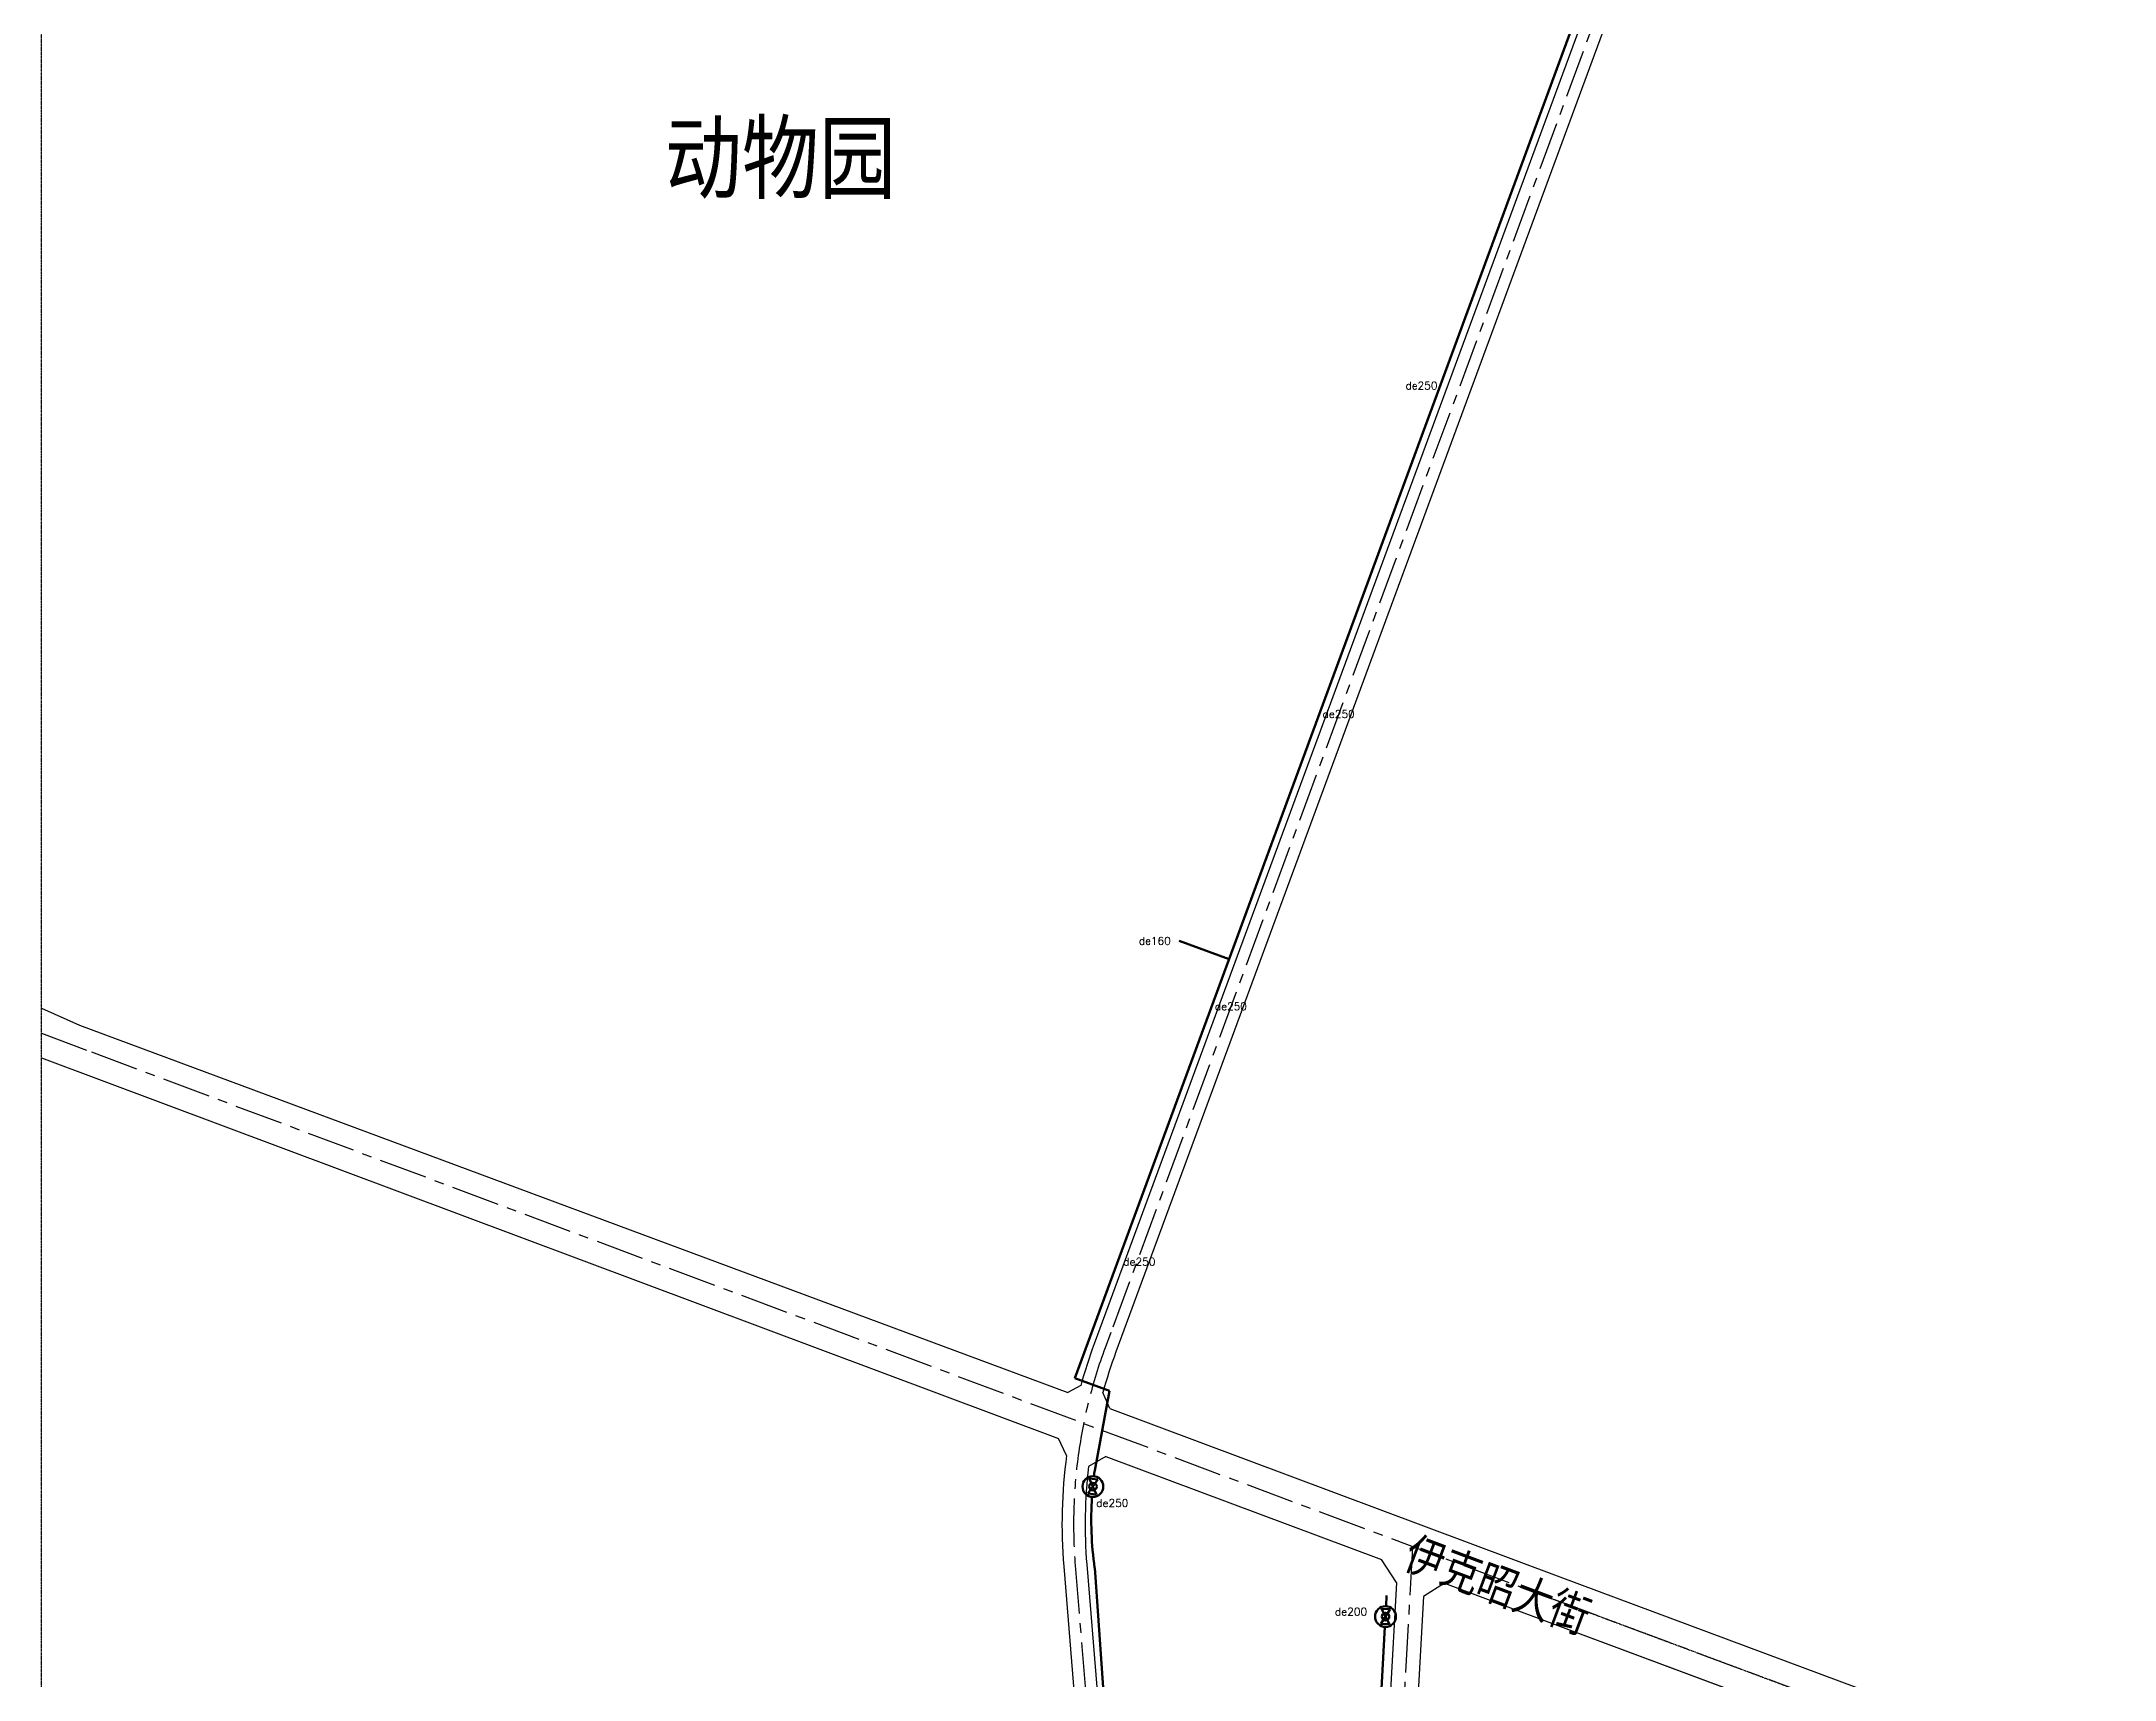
# Model space of a CAD drawing. Header units: millimetres. Extents: x 429861 to 37403537, y 4398138 to 8816131.
# Drawn here: x 429861 to 432550, y 4406380 to 4408503 of the extents above; entities that cross this region are included whole.
import ezdxf

# ---------------------------------------------------------------- set-up
doc = ezdxf.new("R2010")
doc.units = ezdxf.units.MM
doc.linetypes.add('CENTER', pattern=[2, 1.25, -0.25, 0.25, -0.25])
for name, color, linetype in [('中心线', 55, 'CENTER'), ('路名', 21, 'Continuous'), ('路网', 253, 'Continuous')]:
    doc.layers.add(name, color=color, linetype=linetype)
for name, color, linetype, lineweight in [('燃气周边建筑', 211, 'Continuous', 30), ('燃气标注(管)', 111, 'Continuous', 30), ('燃气标注(阀)', 2, 'Continuous', 30), ('燃气管(PE)', 5, 'Continuous', 100), ('燃气阀门(PE)', 6, 'Continuous', 50)]:
    doc.layers.add(name, color=color, linetype=linetype, lineweight=lineweight)
doc.styles.add('HZ', font='rs.shx', dxfattribs={"width": 0.8, "bigfont": 'hztxt.shx'})

# ---------------------------------------------------------------- blocks, each defined once
blk = doc.blocks.new('阀门PE')
at = {"layer": '燃气阀门(PE)'}
for p, q in [((-4.9, -2.8), (-4.9, 2.8)), ((-4.9, -2.8), (4.9, 2.8)), ((-4.9, 2.8), (4.9, -2.8)), ((4.9, 2.8), (4.9, -2.8))]:
    blk.add_line(p, q, dxfattribs=at)
for radius in [6.74, 2.47]:
    blk.add_circle((0, 0), radius, dxfattribs=at)

msp = doc.modelspace()

# ---------------------------------------------------------------- linework, layer by layer
at = {"layer": '中心线'}
for p, q in [((429861.3, 4399002.6), (429861.3, 4413303.4)), ((431819.6, 4406484.6), (432756.2, 4406135.6)), ((431819.6, 4406484.6), (432756.2, 4406135.6))]:
    msp.add_line(p, q, dxfattribs=at)
at = {"layer": '中心线', "ltscale": 50}
for p, q in [((432033.5, 4408959.1), (431247.9, 4406829.5)), ((429861.3, 4407217.2), (429926.1, 4407193)), ((429926.1, 4407193), (431819.6, 4406484.6)), ((431247.9, 4406829.5), (431240.5, 4406809.3)), ((431639.2, 4406551.1), (431584.3, 4405569.2)), ((431201.9, 4406527.4), (431241.9, 4406034.7)), ((431819.6, 4406484.6), (432756.2, 4406135.6))]:
    msp.add_line(p, q, dxfattribs=at)
msp.add_arc((431859.7, 4406580.9), 660, 159.7513, 184.6491, dxfattribs=at)
at = {"layer": '燃气管(PE)'}
for p, q in [((431201.4, 4406770), (431986.9, 4408903.8)), ((431336.8, 4407337.1), (431401.5, 4407313.4)), ((431246.2, 4406753.8), (431201.4, 4406770)), ((431227.2, 4406650.6), (431246.2, 4406753.8)), ((431227.1, 4406524.2), (431265.1, 4405982.2)), ((431605.6, 4406488.5), (431604.9, 4406474.6)), ((431603.4, 4406447.7), (431556.1, 4405572.1))]:
    msp.add_line(p, q, dxfattribs=at)
for start, end in [(171.8919, 172.8552), (176.2904, 188.0609)]:
    msp.add_arc((431672.1, 4406587.2), 449.5, start, end, dxfattribs=at)
at = {"layer": '路网', "ltscale": 50}
for p, q in [((429910.8, 4407227.8), (431192.2, 4406751.4)), ((429861.3, 4407185.2), (431180.2, 4406691.8)), ((431246.9, 4406730.9), (431830.1, 4406512.7)), ((431241.7, 4406668.8), (431219, 4406655.5)), ((431241.7, 4406668.8), (431599.2, 4406535))]:
    msp.add_line(p, q, dxfattribs=at)
at = {"layer": '路网'}
for p, q in [((431209.1, 4406760.7), (431192.2, 4406751.4)), ((431246.9, 4406730.9), (431237.7, 4406751.5)), ((431190.6, 4406670.1), (431180.2, 4406691.8))]:
    msp.add_line(p, q, dxfattribs=at)
at = {"layer": '路网', "ltscale": 50, "flags": 128}
for points in [[(432019.1, 4408963.2), (431233.9, 4406834.7), (431226.4, 4406814.5, 0.02093), (431209.1, 4406760.7, 0.02093)], [(432048, 4408955.1), (431262, 4406824.3), (431254.6, 4406804.1, 0.021438), (431237.7, 4406751.5, 0.021438)], [(431190.6, 4406670.1, 0.053467), (431186.9, 4406526.2), (431227, 4406033.5, -0.063194), (431218.2, 4405838.5, 0.046864), (431168.1, 4405195)], [(431219, 4406655.5, 0.049319), (431216.8, 4406528.6), (431256.9, 4406035.9, -0.063194), (431247.8, 4405833.4, 0.002202), (431242.8, 4405803.7, 0.002202)]]:
    msp.add_lwpolyline(points, format="xyb", dxfattribs=at)
at = {"layer": '路网', "ltscale": 50}
for points in [[(429861.3, 4407249.8), (429910.8, 4407227.8)], [(431809.1, 4406456.5), (432166.6, 4406323.3)]]:
    msp.add_lwpolyline(points, dxfattribs=at)
at = {"layer": '路网'}
for points in [[(431618.6, 4406505.3), (431599.2, 4406535, 0.328239)], [(431680.6, 4406504.6), (431653.6, 4406487, 0.505753)]]:
    msp.add_lwpolyline(points, format="xyb", dxfattribs=at)
at = {"layer": '路网', "ltscale": 50, "flags": 128}
for points in [[(431618.6, 4406505.3), (431582.5, 4405859.3)], [(431680.6, 4406504.6), (431809.1, 4406456.5)], [(431830.1, 4406512.7), (432747.3, 4406171)], [(431653.6, 4406487), (431619.4, 4405874.7)], [(431809.1, 4406456.5), (432096.4, 4406349.5)]]:
    msp.add_lwpolyline(points, dxfattribs=at)

# ---------------------------------------------------------------- block references
at = {"layer": '燃气阀门(PE)'}
for p, xscale, yscale, zscale, rotation in [((431224.7, 4406629.7), 2.000000000131205, 2.000000000131205, 2.000000000131205, 84.25806388232813), ((431604.2, 4406461.2), 2.000000000077411, 2.000000000077411, 2.000000000077411, 86.90697581980027)]:
    msp.add_blockref('阀门PE', p, dxfattribs=dict(at, xscale=xscale, yscale=yscale, zscale=zscale, rotation=rotation))

# ---------------------------------------------------------------- texts
at = {"layer": '燃气周边建筑', "style": 'HZ'}
msp.add_text('动物园', height=100, dxfattribs=at).set_placement((430669.6, 4408298.8))
at = {"layer": '燃气标注(管)', "style": 'HZ'}
for s, p in [('de250', (431630, 4408051.8)), ('de250', (431522.6, 4407626)), ('de160', (431284.2, 4407332)), ('de250', (431382.9, 4407247.1)), ('de250', (431264.2, 4406916))]:
    msp.add_text(s, height=10, dxfattribs=at).set_placement(p)
at = {"layer": '燃气标注(阀)', "style": 'HZ'}
for s, p in [('de250', (431229.1, 4406603.3)), ('de200', (431538.7, 4406462.5))]:
    msp.add_text(s, height=10, dxfattribs=at).set_placement(p)
at = {"layer": '路名', "style": 'HZ'}
msp.add_text('伊克昭大街', height=50, rotation=339.4586, dxfattribs=at).set_placement((431623.3, 4406521.1))

doc.saveas('drawing.dxf')
